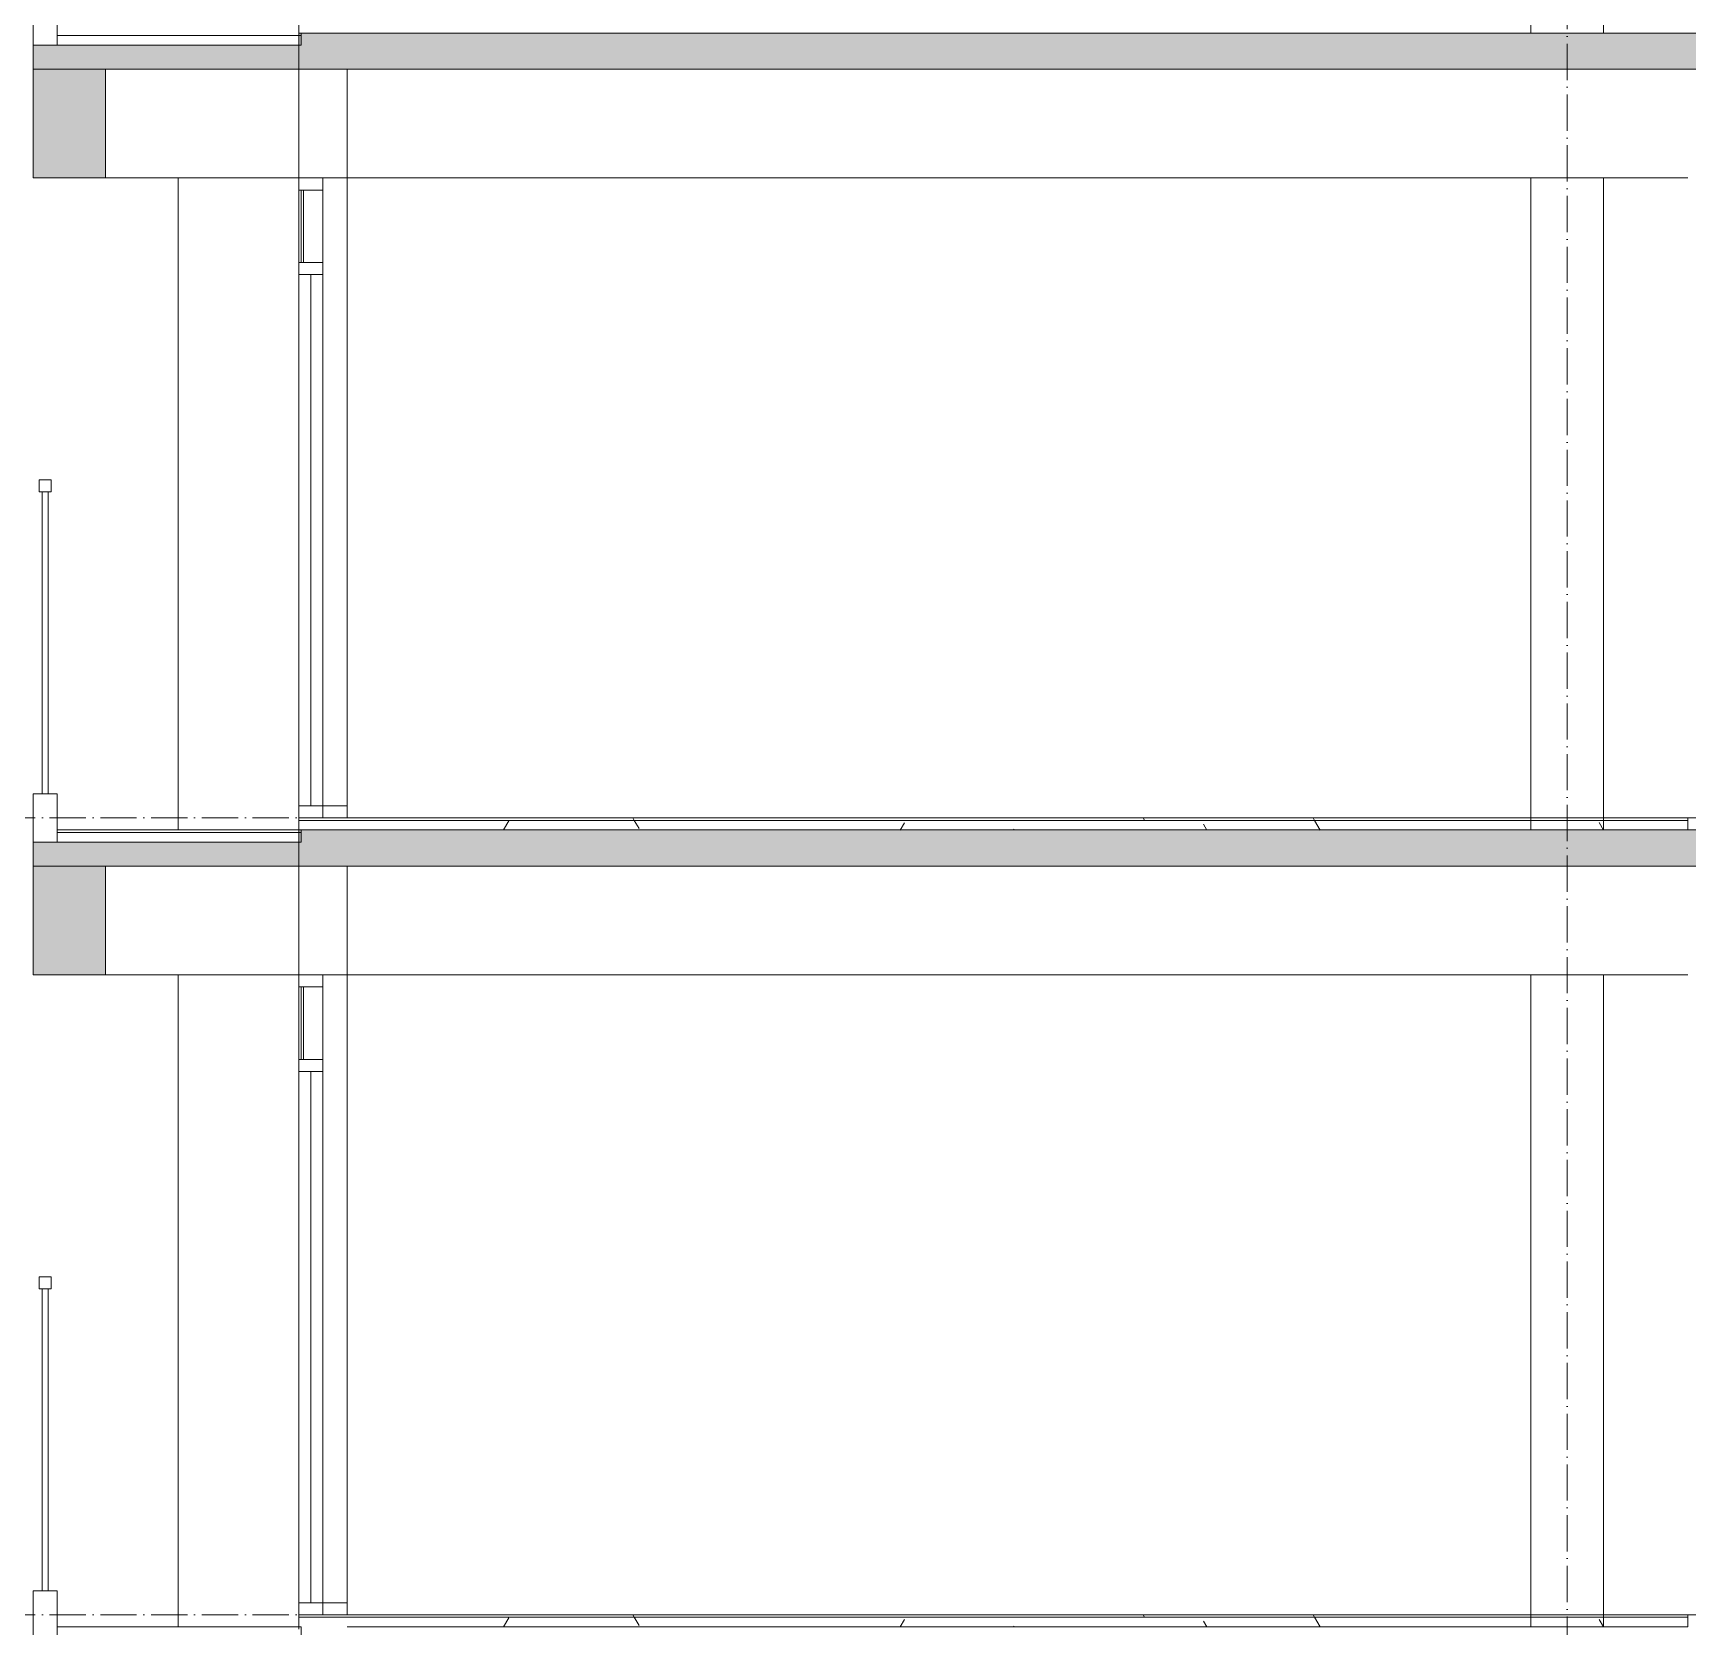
# Model space of a CAD drawing. Header units: millimetres. Extents: x -7075 to 54747, y -13937 to 93540.
# Drawn here: x 0 to 6850, y 51550 to 58150 of the extents above; entities that cross this region are included whole.
import ezdxf

# ---------------------------------------------------------------- set-up
doc = ezdxf.new("R2010")
doc.units = ezdxf.units.MM
doc.linetypes.add('Grid Line', pattern=[4.2, 3, -0.6, 0, -0.6])
for name, color, linetype, lineweight in [('A-FLOR-HRAL', 41, 'Continuous', 5), ('CUA', 31, 'Continuous', 9), ('NET CAT', 3, 'Continuous', 5), ('NET CATConcrete', 3, 'Continuous', 5), ('NET THAY 1', 41, 'Continuous', 5), ('NET THAY 2', 55, 'Continuous', 5), ('NET-CAT', 3, 'Continuous', 15), ('NET-THAY', 2, 'Continuous', 9), ('TRUC', 225, 'Continuous', 5)]:
    doc.layers.add(name, color=color, linetype=linetype, lineweight=lineweight)
pattern_1 = [(0, (19236.3, 69500), (812.8, 203.2), [67.056, -542.544, 67.056, -542.544, -3251.2]), (0, (19236.3, 69500), (812.8, 203.2), [-1219.2, 67.056, -1152.144, 67.056, -542.544, -1422.4]), (0, (19236.3, 69500), (812.8, 203.2), [-3048, 67.056, -339.344, 67.056, -948.944]), (120, (19541.1, 69601.6), (-582.3764, 602.3054), [67.056, -542.544, 67.056, -3793.744]), (120, (19541.1, 69601.6), (-582.3764, 602.3054), [-676.656, -542.544, 67.056, -1152.144, -2032]), (120, (19541.1, 69601.6), (-582.3764, 602.3054), [-2438.4, 67.056, -542.544, 67.056, -1355.344]), (120, (19541.1, 69601.6), (-582.3764, 602.3054), [-3115.056, -339.344, 67.056, -948.944]), (240, (19642.7, 70008), (-230.4236, -805.5054), [67.056, -542.544, 67.056, -3793.744]), (240, (19642.7, 70008), (-230.4236, -805.5054), [-676.656, -542.544, 67.056, -1152.144, -2032]), (240, (19642.7, 70008), (-230.4236, -805.5054), [-2438.4, 67.056, -542.544, 67.056, -1355.344]), (240, (19642.7, 70008), (-230.4236, -805.5054), [-3115.056, -339.344, 67.056, -948.944])]
pattern_2 = [(0, (19236.3, 72800), (812.8, 203.2), [67.056, -542.544, 67.056, -542.544, -3251.2]), (0, (19236.3, 72800), (812.8, 203.2), [-1219.2, 67.056, -1152.144, 67.056, -542.544, -1422.4]), (0, (19236.3, 72800), (812.8, 203.2), [-3048, 67.056, -339.344, 67.056, -948.944]), (120, (19541.1, 72901.6), (-582.3764, 602.3054), [67.056, -542.544, 67.056, -3793.744]), (120, (19541.1, 72901.6), (-582.3764, 602.3054), [-676.656, -542.544, 67.056, -1152.144, -2032]), (120, (19541.1, 72901.6), (-582.3764, 602.3054), [-2438.4, 67.056, -542.544, 67.056, -1355.344]), (120, (19541.1, 72901.6), (-582.3764, 602.3054), [-3115.056, -339.344, 67.056, -948.944]), (240, (19642.7, 73308), (-230.4236, -805.5054), [67.056, -542.544, 67.056, -3793.744]), (240, (19642.7, 73308), (-230.4236, -805.5054), [-676.656, -542.544, 67.056, -1152.144, -2032]), (240, (19642.7, 73308), (-230.4236, -805.5054), [-2438.4, 67.056, -542.544, 67.056, -1355.344]), (240, (19642.7, 73308), (-230.4236, -805.5054), [-3115.056, -339.344, 67.056, -948.944])]

# ---------------------------------------------------------------- blocks, each defined once
blk = doc.blocks.new('M_Concrete-Rectangular-Column - C10-1500 x 300mm-V74-A-A')
at = {"layer": 'NET CAT', "color": 4}
for p, q in [((6199.9, 57550), (6199.9, 54850)), ((6499.9, 57550), (6499.9, 54850)), ((6199.9, 54250), (6199.9, 51550)), ((6499.9, 54250), (6499.9, 51550))]:
    blk.add_line(p, q, dxfattribs=at)
blk = doc.blocks.new('M_Concrete-Rectangular-Column - C10-1500 x 300mm-1078046-A-A')
at = {"layer": 'NET CAT', "color": 4}
for p, q in [((11299.9, 60850), (11299.9, 58150)), ((11599.9, 60850), (11599.9, 58150))]:
    blk.add_line(p, q, dxfattribs=at)
blk = doc.blocks.new('ALC1807-ASCENT PLAZA-KET CAU 180524_rvt-1-A-A')
at = {"color": 4, "lineweight": 5}
for name, p in [('M_Concrete-Rectangular-Column - C10-1500 x 300mm-1078046-A-A', (-5100, 0)), ('M_Concrete-Rectangular-Column - C10-1500 x 300mm-V74-A-A', (0, 0))]:
    blk.add_blockref(name, p, dxfattribs=at)
blk = doc.blocks.new('CUA LO GIA - DB6-1834141-A-A')
at = {"layer": 'CUA'}
for p, q in [((1199.9, 21200), (1099.9, 21200)), ((1099.9, 21200), (1099.9, 21150)), ((1199.9, 21150), (1199.9, 21200)), ((1099.9, 21150), (1199.9, 21150)), ((1099.9, 21150), (1099.9, 20850)), ((1109.9, 21150), (1109.9, 20850)), ((1119.9, 21150), (1109.9, 21150)), ((1119.9, 20850), (1119.9, 21150)), ((1199.9, 21150), (1199.9, 20850)), ((1099.9, 20850), (1099.9, 20800)), ((1199.9, 20850), (1099.9, 20850)), ((1109.9, 20850), (1119.9, 20850)), ((1199.9, 20800), (1199.9, 20850)), ((1099.9, 20800), (1199.9, 20800)), ((1099.9, 18600), (1099.9, 20800)), ((1149.9, 20800), (1149.9, 18600)), ((1199.9, 20800), (1149.9, 20800)), ((1199.9, 18600), (1199.9, 20800)), ((1199.9, 18600), (1099.9, 18600)), ((1099.9, 18600), (1099.9, 18550)), ((1149.9, 18600), (1199.9, 18600)), ((1199.9, 18550), (1199.9, 18600)), ((1099.9, 18550), (1199.9, 18550))]:
    blk.add_line(p, q, dxfattribs=at)
blk = doc.blocks.new('Railing - 25mm-V63-A-A')
at = {"layer": 'NET THAY 2'}
for p, q in [((37.4, 18700), (37.4, 19950)), ((62.4, 19950), (62.4, 18700))]:
    blk.add_line(p, q, dxfattribs=at)
blk = doc.blocks.new('Railing - Railing-1915036-A-A')
at = {"layer": 'A-FLOR-HRAL'}
for p, q in [((24.9, 23300), (24.9, 23250)), ((74.9, 23300), (24.9, 23300)), ((74.9, 23250), (74.9, 23300)), ((24.9, 23250), (74.9, 23250))]:
    blk.add_line(p, q, dxfattribs=at)
blk.add_blockref('Railing - 25mm-V63-A-A', (0, 3300))

msp = doc.modelspace()

# ---------------------------------------------------------------- hatches: boundary and pattern name
at = {"layer": 'NET CAT', "lineweight": 9}
for points in [[(299.9, 58000), (1099.9, 58000), (1099.9, 58100), (-0.1, 58100), (-0.1, 58000)], [(-0.1, 58000), (1099.9, 58000), (1099.9, 58100), (-0.1, 58100)], [(299.9, 54700), (1099.9, 54700), (1099.9, 54800), (-0.1, 54800), (-0.1, 54700)], [(-0.1, 54700), (1099.9, 54700), (1099.9, 54800), (-0.1, 54800)]]:
    msp.add_hatch(color=7, dxfattribs=at).paths.add_polyline_path(points, flags=0)
h = msp.add_hatch(color=7, dxfattribs=at)
h.paths.add_polyline_path([(40110.6, 58000), (41499.9, 58000), (41499.9, 58150), (35649.9, 58150), (35649.9, 58000), (36906.2, 58000)], flags=0)
h.paths.add_polyline_path([(6949.9, 58000), (6949.9, 58150), (1099.9, 58150), (1099.9, 58000), (1657.6, 58000)], flags=0)
h.paths.add_polyline_path([(9649.9, 58000), (11599.9, 58000), (11599.9, 58150), (9649.9, 58150)], flags=0)
h.paths.add_polyline_path([(32949.9, 58000), (32949.9, 58150), (24699.9, 58150), (24699.9, 58000), (32799.9, 58000)], flags=0)
h = msp.add_hatch(color=7, dxfattribs=at)
h.paths.add_polyline_path([(40110.6, 58000), (41499.9, 58000), (41499.9, 58150), (35599.9, 58150), (35599.9, 58000), (36906.2, 58000)])
h.paths.add_polyline_path([(1099.9, 58000), (6949.9, 58000), (6949.9, 58150), (1099.9, 58150)])
h.paths.add_polyline_path([(9599.9, 58000), (11599.9, 58000), (11599.9, 58150), (9599.9, 58150)])
h.paths.add_polyline_path([(32999.9, 58000), (32999.9, 58150), (24699.9, 58150), (24699.9, 58000), (32900.6, 58000)])
at = {"layer": 'NET CAT'}
h = msp.add_hatch(dxfattribs=at)
h.set_pattern_fill('FP_4', color=10, style=0, pattern_type=2)
h.set_pattern_definition(pattern_2)
h.paths.add_polyline_path([(1657.6, 54890), (6849.9, 54890), (6849.9, 54900), (1299.9, 54900), (1299.9, 54890)], flags=0)
h = msp.add_hatch(dxfattribs=at)
h.set_pattern_fill('FP_4', color=10, style=0, pattern_type=2)
h.set_pattern_definition(pattern_2)
h.paths.add_polyline_path([(1657.6, 54850), (6849.9, 54850), (6849.9, 54890), (1299.9, 54890), (1299.9, 54850)], flags=0)
at = {"layer": 'NET CAT', "lineweight": 9}
h = msp.add_hatch(color=7, dxfattribs=at)
h.paths.add_polyline_path([(40110.6, 54700), (41499.9, 54700), (41499.9, 54850), (35649.9, 54850), (35649.9, 54700), (36906.2, 54700)], flags=0)
h.paths.add_polyline_path([(6949.9, 54700), (6949.9, 54850), (1099.9, 54850), (1099.9, 54700), (1657.6, 54700)], flags=0)
h.paths.add_polyline_path([(9649.9, 54700), (11599.9, 54700), (11599.9, 54850), (9649.9, 54850)], flags=0)
h.paths.add_polyline_path([(32949.9, 54700), (32949.9, 54850), (24699.9, 54850), (24699.9, 54700), (32799.9, 54700)], flags=0)
h = msp.add_hatch(color=7, dxfattribs=at)
h.paths.add_polyline_path([(40110.6, 54700), (41499.9, 54700), (41499.9, 54850), (35599.9, 54850), (35599.9, 54700), (36906.2, 54700)])
h.paths.add_polyline_path([(1099.9, 54700), (6949.9, 54700), (6949.9, 54850), (1099.9, 54850)])
h.paths.add_polyline_path([(9599.9, 54700), (11599.9, 54700), (11599.9, 54850), (9599.9, 54850)])
h.paths.add_polyline_path([(32999.9, 54700), (32999.9, 54850), (24699.9, 54850), (24699.9, 54700), (32900.6, 54700)])
at = {"layer": 'NET CAT'}
h = msp.add_hatch(dxfattribs=at)
h.set_pattern_fill('FP_4', color=10, style=0, pattern_type=2)
h.set_pattern_definition(pattern_1)
h.paths.add_polyline_path([(1657.6, 51590), (6849.9, 51590), (6849.9, 51600), (1299.9, 51600), (1299.9, 51590)], flags=0)
h = msp.add_hatch(dxfattribs=at)
h.set_pattern_fill('FP_4', color=10, style=0, pattern_type=2)
h.set_pattern_definition(pattern_1)
h.paths.add_polyline_path([(1657.6, 51550), (6849.9, 51550), (6849.9, 51590), (1299.9, 51590), (1299.9, 51550)], flags=0)
at = {"layer": 'NET CATConcrete'}
for points in [[(299.9, 57550), (299.9, 58000), (-0.1, 58000), (-0.1, 57550)], [(299.9, 54250), (299.9, 54700), (-0.1, 54700), (-0.1, 54250)]]:
    msp.add_hatch(color=256, dxfattribs=at).paths.add_polyline_path(points, flags=0)

# ---------------------------------------------------------------- linework, layer by layer
at = {"layer": 'NET CAT', "lineweight": 13}
for p, q in [((-0.1, 58000), (-0.1, 57550)), ((299.9, 57550), (299.9, 58000)), ((-0.1, 57550), (299.9, 57550)), ((-0.1, 54700), (-0.1, 54250)), ((299.9, 54250), (299.9, 54700)), ((-0.1, 54250), (299.9, 54250))]:
    msp.add_line(p, q, dxfattribs=at)
at = {"layer": 'NET CATConcrete'}
for p, q in [((299.9, 58000), (-0.1, 58000)), ((299.9, 54700), (-0.1, 54700))]:
    msp.add_line(p, q, dxfattribs=at)
at = {"layer": 'NET THAY 2'}
for p, q in [((1099.9, 58140), (1099.9, 58200)), ((1109.9, 58140), (99.9, 58140)), ((1099.9, 54840), (1099.9, 54900)), ((6849.9, 54900), (1099.9, 54900)), ((6849.9, 54890), (1099.9, 54890)), ((1109.9, 54850), (99.9, 54850)), ((1109.9, 54840), (99.9, 54840)), ((1099.9, 51540), (1099.9, 51600)), ((6849.9, 51600), (1099.9, 51600)), ((6849.9, 51590), (1099.9, 51590)), ((1109.9, 51550), (99.9, 51550))]:
    msp.add_line(p, q, dxfattribs=at)
at = {"layer": 'NET-CAT'}
for p, q in [((-0.1, 58300), (-0.1, 58100)), ((99.9, 58300), (99.9, 58100)), ((1099.9, 58100), (-0.1, 58100)), ((-0.1, 58100), (-0.1, 58000)), ((1099.9, 58100), (-0.1, 58100)), ((-0.1, 58100), (-0.1, 58000)), ((-0.1, 58100), (1109.9, 58100)), ((6949.9, 58150), (1099.9, 58150)), ((1099.9, 58000), (1099.9, 58150)), ((6949.9, 58150), (1099.9, 58150)), ((1109.9, 58100), (1109.9, 58150)), ((299.9, 58000), (11299.9, 58000)), ((299.9, 58000), (11299.9, 58000)), ((1099.9, 58000), (1099.9, 57550)), ((1299.9, 58000), (1099.9, 58000)), ((1299.9, 58000), (1099.9, 58000)), ((1299.9, 57550), (1299.9, 58000)), ((1099.9, 57550), (1299.9, 57550)), ((-0.1, 55000), (-0.1, 54800)), ((99.9, 55000), (-0.1, 55000)), ((99.9, 55000), (99.9, 54800)), ((1099.9, 54950), (1099.9, 54900)), ((1299.9, 54950), (1099.9, 54950)), ((1299.9, 54950), (1299.9, 54900)), ((1299.9, 54900), (1299.9, 54950)), ((6849.9, 54850), (6849.9, 54900)), ((6949.9, 54850), (1099.9, 54850)), ((1099.9, 54700), (1099.9, 54850)), ((6949.9, 54850), (1099.9, 54850)), ((1109.9, 54800), (1109.9, 54850)), ((1299.9, 54850), (6849.9, 54850)), ((1099.9, 54800), (-0.1, 54800)), ((-0.1, 54800), (-0.1, 54700)), ((1099.9, 54800), (-0.1, 54800)), ((-0.1, 54800), (-0.1, 54700)), ((-0.1, 54800), (1109.9, 54800)), ((299.9, 54700), (11299.9, 54700)), ((299.9, 54700), (11299.9, 54700)), ((1099.9, 54700), (1099.9, 54250)), ((1299.9, 54700), (1099.9, 54700)), ((1299.9, 54700), (1099.9, 54700)), ((1299.9, 54250), (1299.9, 54700)), ((1099.9, 54250), (1299.9, 54250)), ((-0.1, 51700), (-0.1, 51500)), ((99.9, 51700), (-0.1, 51700)), ((99.9, 51700), (99.9, 51500)), ((1099.9, 51650), (1099.9, 51600)), ((1299.9, 51650), (1099.9, 51650)), ((1299.9, 51650), (1299.9, 51600)), ((1299.9, 51600), (1299.9, 51650)), ((6849.9, 51550), (6849.9, 51600)), ((1109.9, 51500), (1109.9, 51550)), ((1299.9, 51550), (6849.9, 51550))]:
    msp.add_line(p, q, dxfattribs=at)
at = {"layer": 'NET-THAY'}
for p, q in [((-0.1, 58000), (299.9, 58000)), ((299.9, 57550), (6849.9, 57550)), ((599.9, 54850), (599.9, 57550)), ((1299.9, 57550), (1299.9, 54950)), ((-0.1, 54700), (299.9, 54700)), ((299.9, 54250), (6849.9, 54250)), ((599.9, 51550), (599.9, 54250)), ((1299.9, 54250), (1299.9, 51650))]:
    msp.add_line(p, q, dxfattribs=at)
at = {"layer": 'TRUC', "linetype": 'Grid Line', "ltscale": 50}
for p, q in [((6349.9, -10536.9), (6349.9, 93540.4)), ((-7075.1, 54900), (51521, 54900)), ((-7075.1, 51600), (51521, 51600))]:
    msp.add_line(p, q, dxfattribs=at)

# ---------------------------------------------------------------- block references
at = {"lineweight": 5}
msp.add_blockref('ALC1807-ASCENT PLAZA-KET CAU 180524_rvt-1-A-A', (0, 0), dxfattribs=at)
at = {"layer": 'CUA'}
for p in [(0, 36350), (0, 33050)]:
    msp.add_blockref('CUA LO GIA - DB6-1834141-A-A', p, dxfattribs=at)
at = {"layer": 'NET THAY 1'}
for p in [(0, 33000), (0, 29700)]:
    msp.add_blockref('Railing - Railing-1915036-A-A', p, dxfattribs=at)

doc.saveas('drawing.dxf')
